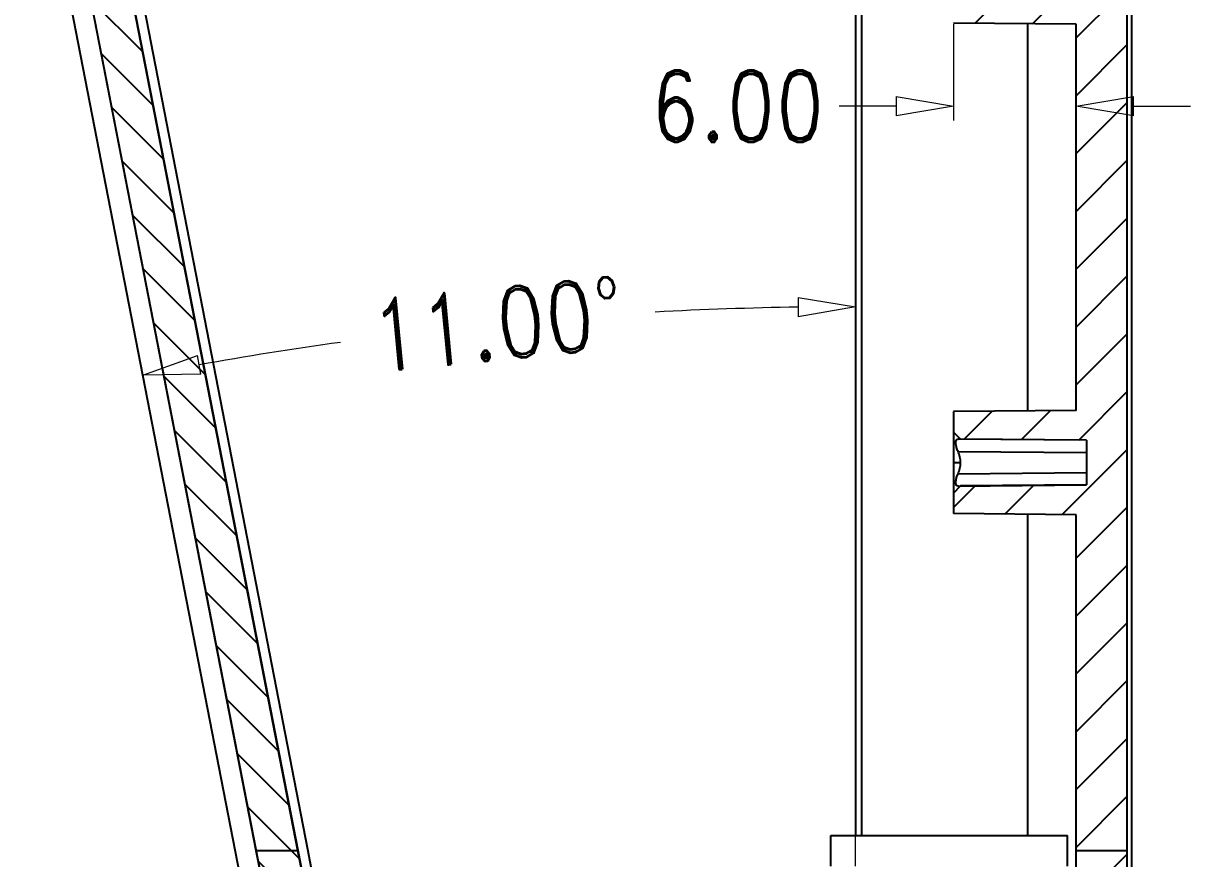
# Model space of a CAD drawing. Header units: millimetres. Extents: x 3559 to 4719, y 1270 to 1649.
# Drawn here: x 3769.4 to 3826.5, y 1490 to 1530.8 of the extents above; entities that cross this region are included whole.
import ezdxf

# ---------------------------------------------------------------- set-up
doc = ezdxf.new("R2010")
doc.units = ezdxf.units.MM
doc.layers.get('0').update_dxf_attribs({"linetype": 'CONTINUOUS'})
doc.layers.get('Defpoints').update_dxf_attribs({"linetype": 'CONTINUOUS'})
doc.layers.add('06___PRT_ALL_SURFS', color=7, linetype='CONTINUOUS')
doc.layers.add('dim', color=3, linetype='CONTINUOUS', lineweight=9)
doc.styles.add('longtou', font='romand.shx', dxfattribs={"width": 0.8, "bigfont": 'fangsong.shx'})
doc.dimstyles.new('YanXiu', dxfattribs={"dimtxt": 2.5, "dimasz": 2.2, "dimexe": 1, "dimexo": 0, "dimgap": 0.66, "dimtad": 0, "dimzin": 0, "dimdsep": 46, "dimtxsty": 'longtou', "dimblk": 'CLOSEDBLANK', "dimcen": 0, "dimclrd": 3, "dimclre": 3, "dimclrt": 7, "dimadec": 0, "dimazin": 0, "dimtfac": 1, "dimtdec": 4, "dimtofl": 0, "dimtmove": 0, "dimatfit": 3, "dimldrblk": 'CLOSEDBLANK', "dimfxl": 0, "dimtolj": 1, "dimtzin": 0, "dimlwd": 0, "dimlwe": 0, "dimarcsym": 0})

# ---------------------------------------------------------------- blocks, each defined once
blk = doc.blocks.new('_ClosedBlank')
at = {"color": 0, "linetype": 'ByBlock', "lineweight": -2}
for p, q in [((-1, 0.167), (0, 0)), ((-1, 0.167), (-1, -0.167)), ((0, 0), (-1, -0.167))]:
    blk.add_line(p, q, dxfattribs=at)
blk = doc.blocks.new('*D39')
at = {"layer": 'Defpoints', "color": 0}
for p in [(3814.889, 1530.786), (3820.889, 1530.786), (3814.889, 1526.773)]:
    blk.add_point(p, dxfattribs=at)
at = {"layer": 'dim', "color": 3, "lineweight": 5}
for p, q in [((3814.889, 1530.786), (3814.889, 1526.073)), ((3820.889, 1530.786), (3820.889, 1526.073)), ((3812.089, 1526.773), (3809.289, 1526.773)), ((3823.689, 1526.773), (3826.489, 1526.773))]:
    blk.add_line(p, q, dxfattribs=at)
at = {"layer": 'dim', "color": 3, "lineweight": 5, "xscale": 2.8, "yscale": 2.8, "zscale": 2.8}
blk.add_blockref('_ClosedBlank', (3814.889, 1526.773), dxfattribs=at)
at = {"layer": 'dim', "color": 3, "lineweight": 5, "xscale": 2.8, "yscale": 2.8, "zscale": 2.8, "rotation": 180}
blk.add_blockref('_ClosedBlank', (3820.889, 1526.773), dxfattribs=at)
at = {"layer": 'dim', "color": 7, "insert": (3804.323, 1526.773), "char_height": 3.5, "attachment_point": 5, "style": 'longtou'}
blk.add_mtext('6.00', dxfattribs=at)
blk = doc.blocks.new('*D42')
at = {"layer": 'Defpoints', "color": 0}
for p in [(3769.573, 1542.767), (3798.41, 1516.589), (3810.089, 1489.589), (3810.089, 1441.089), (3793.942, 1417.399)]:
    blk.add_point(p, dxfattribs=at)
at = {"layer": 'dim', "color": 3, "lineweight": 5}
blk.add_line((3810.089, 1489.589), (3810.089, 1517.663), dxfattribs=at)
for start, end in [(90.87842, 93.07297), (97.92703, 100.12158)]:
    blk.add_arc((3810.089, 1334.329), 182.634, start, end, dxfattribs=at)
at = {"layer": 'dim', "color": 3, "lineweight": 5, "xscale": 2.8, "yscale": 2.8, "zscale": 2.8}
for p, rotation in [((3810.089, 1516.963), 0.4392106682107139), ((3775.241, 1513.608), 190.5607893317955)]:
    blk.add_blockref('_ClosedBlank', p, dxfattribs=dict(at, rotation=rotation))
at = {"layer": 'dim', "color": 7, "insert": (3792.585, 1516.122), "char_height": 3.5, "attachment_point": 5, "rotation": 5.5, "style": 'longtou'}
blk.add_mtext('11.00°', dxfattribs=at)

msp = doc.modelspace()

# ---------------------------------------------------------------- hatches: boundary and pattern name
h = msp.add_hatch()
h.set_pattern_fill('DEFAULT__8', color=5, scale=1.5, angle=135, style=0)
h.set_pattern_definition([(135, (2733.8789, 1037.0707), (-1.0606602, -1.0606602), [])])
edge = h.paths.add_edge_path()
edge.add_line((3782.82, 1490.339), (3780.783, 1490.339))
edge.add_line((3780.783, 1490.339), (3792.734, 1428.856))
edge.add_line((3792.734, 1428.856), (3791.719, 1428.839))
edge.add_line((3791.719, 1428.839), (3792.285, 1425.926))
edge.add_line((3792.285, 1425.926), (3792.799, 1425.899))
edge.add_line((3792.799, 1425.899), (3792.98, 1424.969))
edge.add_line((3792.98, 1424.969), (3792.476, 1424.942))
edge.add_line((3792.476, 1424.942), (3793.942, 1417.399))
edge.add_spline(control_points=[(3796.73, 1414.976), (3795.298, 1415.051), (3794.216, 1415.992), (3793.942, 1417.399)], knot_values=[0, 0, 0, 0, 1, 1, 1, 1], degree=3, periodic=0)
edge.add_line((3796.73, 1414.976), (3808.389, 1414.365))
edge.add_line((3808.389, 1414.365), (3808.389, 1414.88))
edge.add_line((3808.389, 1414.88), (3808.889, 1414.889))
edge.add_line((3808.889, 1414.889), (3808.889, 1415.892))
edge.add_line((3808.889, 1415.892), (3810.089, 1415.913))
edge.add_line((3810.089, 1415.913), (3810.089, 1416.779))
edge.add_line((3810.089, 1416.779), (3808.389, 1416.868))
edge.add_line((3808.389, 1416.868), (3808.389, 1419.587))
edge.add_line((3808.389, 1419.587), (3808.589, 1419.589))
edge.add_line((3808.589, 1419.589), (3808.589, 1421.097))
edge.add_line((3808.589, 1421.097), (3808.094, 1421.593))
edge.add_line((3808.094, 1421.593), (3795.143, 1421.706))
edge.add_line((3795.143, 1421.706), (3794.703, 1423.967))
edge.add_line((3794.703, 1423.967), (3808.094, 1424.084))
edge.add_line((3808.094, 1424.084), (3808.589, 1424.58))
edge.add_line((3808.589, 1424.58), (3808.589, 1426.089))
edge.add_line((3808.589, 1426.089), (3795.287, 1426.205))
edge.add_line((3795.287, 1426.205), (3782.82, 1490.339))
h.paths.add_polyline_path([(3782.82, 1490.339), (3780.783, 1490.339)])
h.paths.add_polyline_path([(3782.82, 1490.339), (3780.783, 1490.339), (3770.986, 1540.741), (3773.023, 1540.741)])
h.paths.add_polyline_path([(3773.023, 1540.741), (3770.986, 1540.741)])
edge = h.paths.add_edge_path()
edge.add_line((3773.023, 1540.741), (3770.986, 1540.741))
edge.add_line((3770.986, 1540.741), (3770.387, 1543.822))
edge.add_line((3770.387, 1543.822), (3769.425, 1543.839))
edge.add_spline(control_points=[(3769.425, 1543.839), (3769.401, 1544.117), (3769.389, 1544.396), (3769.389, 1544.675)], knot_values=[0, 0, 0, 0, 1, 1, 1, 1], degree=3, periodic=0)
edge.add_line((3769.389, 1544.675), (3769.389, 1546.839))
edge.add_line((3769.389, 1546.839), (3769.889, 1546.865))
edge.add_line((3769.889, 1546.865), (3769.889, 1547.812))
edge.add_line((3769.889, 1547.812), (3769.389, 1547.839))
edge.add_line((3769.389, 1547.839), (3769.389, 1555.972))
edge.add_spline(control_points=[(3769.389, 1555.972), (3769.389, 1557.128), (3769.993, 1558.115), (3771.022, 1558.642)], knot_values=[0, 0, 0, 0, 1, 1, 1, 1], degree=3, periodic=0)
edge.add_spline(control_points=[(3797.389, 1565.736), (3788.165, 1565.252), (3779.244, 1562.852), (3771.022, 1558.642)], knot_values=[0, 0, 0, 0, 1, 1, 1, 1], degree=3, periodic=0)
edge.add_line((3797.389, 1565.736), (3808.389, 1566.312))
edge.add_line((3808.389, 1566.312), (3808.389, 1565.797))
edge.add_line((3808.389, 1565.797), (3808.889, 1565.789))
edge.add_line((3808.889, 1565.789), (3808.889, 1564.785))
edge.add_line((3808.889, 1564.785), (3810.089, 1564.764))
edge.add_line((3810.089, 1564.764), (3810.089, 1563.898))
edge.add_line((3810.089, 1563.898), (3808.389, 1563.809))
edge.add_line((3808.389, 1563.809), (3808.389, 1561.09))
edge.add_line((3808.389, 1561.09), (3808.589, 1561.089))
edge.add_line((3808.589, 1561.089), (3808.589, 1559.58))
edge.add_line((3808.589, 1559.58), (3808.094, 1559.084))
edge.add_line((3808.094, 1559.084), (3776.093, 1558.805))
edge.add_spline(control_points=[(3776.093, 1558.805), (3775.011, 1558.346), (3773.942, 1557.858), (3772.887, 1557.34)], knot_values=[0, 0, 0, 0, 1, 1, 1, 1], degree=3, periodic=0)
edge.add_line((3772.887, 1557.34), (3773.107, 1556.898))
edge.add_line((3773.107, 1556.898), (3808.094, 1556.593))
edge.add_line((3808.094, 1556.593), (3808.589, 1556.097))
edge.add_line((3808.589, 1556.097), (3808.589, 1554.589))
edge.add_line((3808.589, 1554.589), (3771.889, 1554.268))
edge.add_line((3771.889, 1554.268), (3771.889, 1547.392))
edge.add_spline(control_points=[(3772.046, 1545.77), (3771.942, 1546.305), (3771.889, 1546.847), (3771.889, 1547.392)], knot_values=[0, 0, 0, 0, 1, 1, 1, 1], degree=3, periodic=0)
edge.add_line((3772.046, 1545.77), (3773.023, 1540.741))
h = msp.add_hatch()
h.set_pattern_fill('DEFAULT__7', color=5, scale=2, angle=45, style=0)
h.set_pattern_definition([(45, (2733.8789, 1037.0707), (-1.4142136, 1.4142136), [])])
edge = h.paths.add_edge_path()
edge.add_line((3808.889, 1418.839), (3808.889, 1421.089))
edge.add_line((3808.889, 1421.089), (3815.889, 1421.089))
edge.add_line((3815.889, 1421.089), (3815.889, 1419.839))
edge.add_line((3815.889, 1419.839), (3822.389, 1419.782))
edge.add_line((3822.389, 1419.782), (3822.389, 1418.835))
edge.add_line((3822.389, 1418.835), (3823.889, 1418.809))
edge.add_line((3823.889, 1418.809), (3823.889, 1418.535))
edge.add_spline(control_points=[(3823.693, 1418.335), (3823.808, 1418.337), (3823.889, 1418.42), (3823.889, 1418.535)], knot_values=[0, 0, 0, 0, 1, 1, 1, 1], degree=3, periodic=0)
edge.add_line((3823.693, 1418.335), (3823.432, 1418.331))
edge.add_spline(control_points=[(3823.065, 1418.072), (3823.125, 1418.23), (3823.263, 1418.328), (3823.432, 1418.331)], knot_values=[0, 0, 0, 0, 1, 1, 1, 1], degree=3, periodic=0)
edge.add_spline(control_points=[(3823.065, 1418.072), (3822.342, 1416.162), (3820.691, 1414.957), (3818.651, 1414.85)], knot_values=[0, 0, 0, 0, 1, 1, 1, 1], degree=3, periodic=0)
edge.add_line((3818.651, 1414.85), (3808.889, 1414.339))
edge.add_line((3808.889, 1414.339), (3808.889, 1415.842))
edge.add_line((3808.889, 1415.842), (3810.389, 1415.868))
edge.add_line((3810.389, 1415.868), (3810.389, 1416.807))
edge.add_line((3810.389, 1416.807), (3809.675, 1416.845))
edge.add_line((3809.675, 1416.845), (3809.389, 1417.01))
edge.add_line((3809.389, 1417.01), (3809.389, 1418.812))
edge.add_line((3809.389, 1418.812), (3808.889, 1418.839))
edge = h.paths.add_edge_path()
edge.add_line((3808.889, 1424.589), (3808.889, 1426.839))
edge.add_line((3808.889, 1426.839), (3820.889, 1427.467))
edge.add_line((3820.889, 1427.467), (3820.889, 1490.339))
edge.add_line((3820.889, 1490.339), (3823.389, 1490.339))
edge.add_line((3823.389, 1490.339), (3823.389, 1427.734))
edge.add_spline(control_points=[(3823.723, 1427.339), (3823.521, 1427.373), (3823.389, 1427.529), (3823.389, 1427.734)], knot_values=[0, 0, 0, 0, 1, 1, 1, 1], degree=3, periodic=0)
edge.add_spline(control_points=[(3823.723, 1427.339), (3823.824, 1427.322), (3823.889, 1427.244), (3823.889, 1427.142)], knot_values=[0, 0, 0, 0, 1, 1, 1, 1], degree=3, periodic=0)
edge.add_line((3823.889, 1427.142), (3823.889, 1426.868))
edge.add_line((3823.889, 1426.868), (3822.389, 1426.842))
edge.add_line((3822.389, 1426.842), (3822.389, 1425.895))
edge.add_line((3822.389, 1425.895), (3815.889, 1425.839))
edge.add_line((3815.889, 1425.839), (3815.889, 1424.589))
edge.add_line((3815.889, 1424.589), (3808.889, 1424.589))
h.paths.add_polyline_path([(3823.389, 1490.339), (3820.889, 1490.339)])
h.paths.add_polyline_path([(3814.889, 1535.839), (3814.889, 1534.831), (3815.235, 1534.486), (3821.389, 1534.432), (3821.389, 1532.245), (3815.235, 1532.192), (3814.889, 1531.846), (3814.889, 1530.839), (3820.889, 1530.786), (3820.889, 1511.891), (3814.889, 1511.839), (3814.889, 1510.831), (3815.235, 1510.486), (3821.389, 1510.432), (3821.389, 1508.245), (3815.235, 1508.192), (3814.889, 1507.846), (3814.889, 1506.839), (3820.889, 1506.786), (3820.889, 1490.339), (3823.389, 1490.339), (3823.389, 1540.741), (3820.889, 1540.741), (3820.889, 1535.891)])
h.paths.add_polyline_path([(3823.389, 1540.741), (3820.889, 1540.741)])
edge = h.paths.add_edge_path()
edge.add_line((3808.889, 1561.839), (3808.889, 1559.589))
edge.add_line((3808.889, 1559.589), (3815.889, 1559.589))
edge.add_line((3815.889, 1559.589), (3815.889, 1560.839))
edge.add_line((3815.889, 1560.839), (3822.389, 1560.895))
edge.add_line((3822.389, 1560.895), (3822.389, 1561.842))
edge.add_line((3822.389, 1561.842), (3823.889, 1561.868))
edge.add_line((3823.889, 1561.868), (3823.889, 1562.142))
edge.add_spline(control_points=[(3823.693, 1562.342), (3823.808, 1562.34), (3823.889, 1562.258), (3823.889, 1562.142)], knot_values=[0, 0, 0, 0, 1, 1, 1, 1], degree=3, periodic=0)
edge.add_line((3823.693, 1562.342), (3823.432, 1562.346))
edge.add_spline(control_points=[(3823.432, 1562.346), (3823.263, 1562.349), (3823.125, 1562.447), (3823.065, 1562.605)], knot_values=[0, 0, 0, 0, 1, 1, 1, 1], degree=3, periodic=0)
edge.add_spline(control_points=[(3823.065, 1562.605), (3822.342, 1564.515), (3820.691, 1565.72), (3818.651, 1565.827)], knot_values=[0, 0, 0, 0, 1, 1, 1, 1], degree=3, periodic=0)
edge.add_line((3818.651, 1565.827), (3808.889, 1566.339))
edge.add_line((3808.889, 1566.339), (3808.889, 1564.835))
edge.add_line((3808.889, 1564.835), (3810.389, 1564.809))
edge.add_line((3810.389, 1564.809), (3810.389, 1563.87))
edge.add_line((3810.389, 1563.87), (3809.675, 1563.832))
edge.add_line((3809.675, 1563.832), (3809.389, 1563.667))
edge.add_line((3809.389, 1563.667), (3809.389, 1561.865))
edge.add_line((3809.389, 1561.865), (3808.889, 1561.839))
edge = h.paths.add_edge_path()
edge.add_line((3808.889, 1556.089), (3808.889, 1553.839))
edge.add_line((3808.889, 1553.839), (3820.889, 1553.21))
edge.add_line((3820.889, 1553.21), (3820.889, 1540.741))
edge.add_line((3820.889, 1540.741), (3823.389, 1540.741))
edge.add_line((3823.389, 1540.741), (3823.389, 1552.943))
edge.add_spline(control_points=[(3823.723, 1553.338), (3823.521, 1553.304), (3823.389, 1553.148), (3823.389, 1552.943)], knot_values=[0, 0, 0, 0, 1, 1, 1, 1], degree=3, periodic=0)
edge.add_spline(control_points=[(3823.723, 1553.338), (3823.824, 1553.355), (3823.889, 1553.433), (3823.889, 1553.535)], knot_values=[0, 0, 0, 0, 1, 1, 1, 1], degree=3, periodic=0)
edge.add_line((3823.889, 1553.535), (3823.889, 1553.809))
edge.add_line((3823.889, 1553.809), (3822.389, 1553.835))
edge.add_line((3822.389, 1553.835), (3822.389, 1554.782))
edge.add_line((3822.389, 1554.782), (3815.889, 1554.839))
edge.add_line((3815.889, 1554.839), (3815.889, 1556.089))
edge.add_line((3815.889, 1556.089), (3808.889, 1556.089))

# ---------------------------------------------------------------- linework, layer by layer
at = {"color": 7, "linetype": 'Continuous'}
for p, q in [((3823.389, 1426.86), (3823.389, 1552.943)), ((3823.589, 1550.826), (3823.589, 1429.851)), ((3772.046, 1545.77), (3795.287, 1426.203)), ((3792.734, 1428.856), (3770.387, 1543.822)), ((3793.942, 1417.399), (3769.573, 1542.767)), ((3780.783, 1490.339), (3770.986, 1540.741)), ((3782.82, 1490.339), (3773.023, 1540.741)), ((3773.495, 1540.833), (3783.286, 1490.429)), ((3823.389, 1490.339), (3823.389, 1540.741)), ((3810.089, 1539.589), (3810.089, 1491.089)), ((3820.889, 1530.786), (3814.889, 1530.839)), ((3820.889, 1530.786), (3814.889, 1530.839)), ((3820.889, 1511.891), (3820.889, 1530.786)), ((3820.889, 1511.891), (3820.889, 1530.786)), ((3820.889, 1511.891), (3814.889, 1511.839)), ((3820.889, 1511.891), (3814.889, 1511.839)), ((3814.889, 1511.839), (3814.889, 1506.839)), ((3814.889, 1511.839), (3814.889, 1510.831)), ((3814.889, 1510.831), (3815.235, 1510.486)), ((3814.889, 1510.831), (3815.235, 1510.486)), ((3821.389, 1510.432), (3815.109, 1510.487)), ((3821.389, 1510.432), (3815.235, 1510.486)), ((3821.389, 1510.432), (3821.389, 1508.245)), ((3821.389, 1510.432), (3821.389, 1508.245)), ((3815.109, 1509.887), (3821.389, 1509.832)), ((3814.889, 1509.339), (3815.235, 1509.339)), ((3815.109, 1508.79), (3821.389, 1508.845)), ((3815.235, 1508.192), (3814.889, 1507.846)), ((3815.235, 1508.192), (3814.889, 1507.846)), ((3815.109, 1508.19), (3821.389, 1508.245)), ((3821.389, 1508.245), (3815.235, 1508.192)), ((3814.889, 1507.846), (3814.889, 1506.839)), ((3820.889, 1506.786), (3814.889, 1506.839)), ((3820.889, 1506.786), (3814.889, 1506.839)), ((3820.889, 1427.467), (3820.889, 1506.786)), ((3820.889, 1490.339), (3820.889, 1506.786)), ((3808.889, 1489.589), (3808.889, 1491.089)), ((3808.889, 1491.089), (3820.458, 1491.089)), ((3782.82, 1490.339), (3780.783, 1490.339)), ((3782.82, 1490.339), (3780.783, 1490.339)), ((3782.82, 1490.339), (3780.783, 1490.339)), ((3792.734, 1428.856), (3780.783, 1490.339)), ((3782.82, 1490.339), (3780.783, 1490.339)), ((3795.287, 1426.205), (3782.82, 1490.339)), ((3783.286, 1490.429), (3795.744, 1426.292)), ((3823.389, 1490.339), (3820.889, 1490.339)), ((3823.389, 1490.339), (3820.889, 1490.339)), ((3823.389, 1490.339), (3820.889, 1490.339)), ((3823.389, 1490.339), (3820.889, 1490.339)), ((3820.889, 1427.467), (3820.889, 1490.339)), ((3823.389, 1427.734), (3823.389, 1490.339))]:
    msp.add_line(p, q, dxfattribs=at)
for points, start_tangent, end_tangent in [([(3815.109, 1509.887), (3815.042, 1510.079), (3815.01, 1510.241), (3815.009, 1510.37), (3815.042, 1510.456), (3815.109, 1510.487)], (-0.396626, 0.91798), (0.999962, -0.008727)), ([(3815.235, 1509.339), (3815.203, 1509.608), (3815.109, 1509.887)], (-0.000001, 1), (-0.396626, 0.91798)), ([(3815.109, 1508.79), (3815.201, 1509.059), (3815.235, 1509.339)], (0.396626, 0.91798), (-0.000001, 1)), ([(3815.009, 1508.307), (3815.01, 1508.436), (3815.042, 1508.601), (3815.109, 1508.79)], (-0.123926, 0.992291), (0.396626, 0.91798)), ([(3815.109, 1508.19), (3815.042, 1508.22), (3815.009, 1508.307)], (-0.999962, -0.008727), (-0.123926, 0.992291)), ([(3820.458, 1489.589), (3820.458, 1490.089), (3820.458, 1490.589), (3820.458, 1491.089)], (0.000711, 1), (-0.000711, 1))]:
    msp.add_spline(points, degree=3, dxfattribs=dict(at, start_tangent=start_tangent, end_tangent=end_tangent))
at = {"layer": '06___PRT_ALL_SURFS', "color": 7, "linetype": 'Continuous'}
for p, q in [((3810.389, 1539.589), (3810.389, 1491.089)), ((3818.52, 1511.87), (3818.52, 1530.807)), ((3818.52, 1491.089), (3818.52, 1506.807))]:
    msp.add_line(p, q, dxfattribs=at)

# ---------------------------------------------------------------- dimensions: what is measured, and where the dimension line sits
at = {"layer": 'dim'}
for base, p1, p2, picture, middle in [((3769.573186502, 1542.767080715), (3810.089458337, 1489.588516988), (3810.089458337, 1441.088516988), '*D42', (3792.584748642, 1516.122292688)), ((3814.889, 1526.773), (3820.889, 1530.786), (3814.889, 1530.786), '*D39', (3804.323, 1526.773))]:
    dim = msp.add_linear_dim(base=base, p1=p1, p2=p2, dimstyle='YanXiu', override={"dimtxt": 3.5, "dimasz": 2.8, "dimexe": 0.69965, "dimgap": 0.69965}, dxfattribs=at)
    dim.commit()
    dim.dimension.update_dxf_attribs({"geometry": picture, "text_midpoint": middle, "dimtype": 160})

doc.saveas('drawing.dxf')
